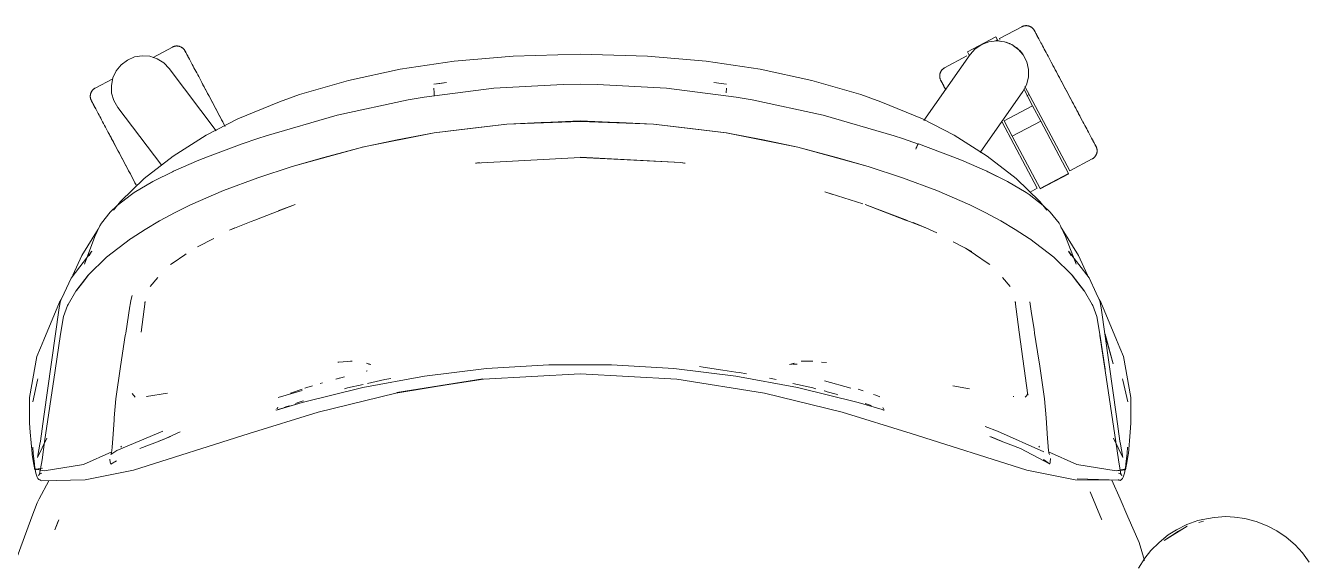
# Model space of a CAD drawing. Header units: millimetres. Extents: x 155927 to 326028, y -36033 to 97293.
# Drawn here: x 157695 to 158252, y 21642 to 21874 of the extents above; entities that cross this region are included whole.
import ezdxf

# ---------------------------------------------------------------- set-up
doc = ezdxf.new("R2010")
doc.units = ezdxf.units.MM
doc.header["$MEASUREMENT"] = 0
doc.layers.add('G-IMPT', color=8, linetype='CONTINUOUS', lineweight=9)
doc.layers.add('I-FURN', color=8, linetype='CONTINUOUS', lineweight=9)

msp = doc.modelspace()

# ---------------------------------------------------------------- linework, layer by layer
at = {"layer": 'G-IMPT'}
for p, q in [((157935.7, 21862.14), (157906.56, 21861.29)), ((157964.84, 21861.29), (157935.7, 21862.14)), ((157880.99, 21859.03), (157857.57, 21855.54)), ((157906.56, 21861.29), (157880.99, 21859.03)), ((157990.41, 21859.03), (157964.84, 21861.29)), ((158013.83, 21855.54), (157990.41, 21859.03)), ((157813.96, 21844.55), (157835.2, 21850.73)), ((157835.2, 21850.73), (157857.57, 21855.54)), ((158036.19, 21850.73), (158013.83, 21855.54)), ((158057.44, 21844.55), (158036.19, 21850.73)), ((157898.18, 21847.3), (157868.01, 21843.48)), ((157872.25, 21847.37), (157872.33, 21845.28)), ((157872.25, 21847.37), (157872.25, 21847.26)), ((157872.28, 21849.13), (157877.7, 21849.78)), ((157872.37, 21844.03), (157872.33, 21845.28)), ((157873.93, 21849.21), (157877.7, 21849.78)), ((157928.39, 21848.91), (157898.18, 21847.3)), ((157928.39, 21848.91), (157935.7, 21849.01)), ((157943.01, 21848.91), (157935.7, 21849.01)), ((157943.01, 21848.91), (157973.21, 21847.3)), ((157973.21, 21847.3), (158003.38, 21843.48)), ((157999.11, 21849.13), (157993.7, 21849.78)), ((157999.07, 21845.28), (157999.14, 21847.37)), ((157999.14, 21847.37), (157999.14, 21847.26)), ((157805.23, 21841.48), (157787.25, 21833.96)), ((157805.23, 21841.48), (157813.96, 21844.55)), ((157861.09, 21842.3), (157830.3, 21835.63)), ((157868.01, 21843.48), (157861.09, 21842.3)), ((158003.38, 21843.48), (158010.3, 21842.3)), ((158041.09, 21835.63), (158010.3, 21842.3)), ((158057.44, 21844.55), (158066.17, 21841.48)), ((158066.17, 21841.48), (158084.14, 21833.96)), ((157787.25, 21833.96), (157773.48, 21826.87)), ((157799.48, 21826.69), (157830.3, 21835.63)), ((158041.09, 21835.63), (158071.92, 21826.69)), ((158097.92, 21826.87), (158084.14, 21833.96)), ((157903.88, 21831.77), (157872.29, 21827.94)), ((157903.92, 21831.73), (157872.37, 21827.95)), ((157887.84, 21829.89), (157872.37, 21827.95)), ((157887.84, 21829.89), (157903.92, 21831.73)), ((157935.7, 21833.1), (157903.88, 21831.77)), ((157903.92, 21831.73), (157935.7, 21832.87)), ((157903.92, 21831.73), (157918.82, 21832.41)), ((157918.82, 21832.41), (157935.7, 21832.87)), ((157967.52, 21831.77), (157935.7, 21833.1)), ((157952.58, 21832.41), (157935.7, 21832.87)), ((157967.48, 21831.73), (157935.7, 21832.87)), ((157952.58, 21832.41), (157967.48, 21831.73)), ((157967.48, 21831.73), (157999.03, 21827.95)), ((157967.48, 21831.73), (157983.55, 21829.89)), ((157967.52, 21831.77), (157999.11, 21827.94)), ((157999.03, 21827.95), (157983.55, 21829.89)), ((157773.48, 21826.87), (157759.18, 21817.9)), ((157789.05, 21823.15), (157773.98, 21817.55)), ((157789.05, 21823.15), (157795.87, 21825.49)), ((157799.48, 21826.69), (157795.87, 21825.49)), ((157872.37, 21827.95), (157841.12, 21821.73)), ((157841.12, 21821.73), (157872.29, 21827.94)), ((157841.24, 21821.77), (157856.26, 21824.85)), ((157872.37, 21827.95), (157856.26, 21824.85)), ((158030.16, 21821.77), (157999.03, 21827.95)), ((157999.03, 21827.95), (158015.13, 21824.85)), ((158030.16, 21821.77), (157999.11, 21827.94)), ((158030.16, 21821.77), (158015.13, 21824.85)), ((158071.92, 21826.69), (158075.53, 21825.49)), ((158082.46, 21823.09), (158075.53, 21825.49)), ((158081.68, 21821.86), (158082.06, 21822.68)), ((158081.96, 21822.5), (158082.06, 21822.68)), ((158082.33, 21823.09), (158082.06, 21822.68)), ((158082.06, 21822.68), (158082.28, 21823.08)), ((158082.33, 21823.09), (158082.28, 21823.08)), ((158082.46, 21823.12), (158082.33, 21823.09)), ((158082.33, 21823.09), (158082.46, 21823.09)), ((158097.42, 21817.55), (158082.46, 21823.12)), ((158112.22, 21817.9), (158097.92, 21826.87)), ((157759.18, 21817.9), (157746.58, 21808.09)), ((157770.29, 21816.07), (157773.98, 21817.55)), ((157841.24, 21821.77), (157810.74, 21813.39)), ((157841.24, 21821.77), (157810.83, 21813.35)), ((157823.99, 21817.12), (157810.83, 21813.35)), ((157823.99, 21817.12), (157841.24, 21821.77)), ((157935.7, 21817.28), (157890.36, 21814.78)), ((157935.7, 21817.33), (157979.43, 21815.01)), ((157935.7, 21817.28), (157979.43, 21815.01)), ((158047.4, 21817.12), (158030.16, 21821.77)), ((158030.16, 21821.77), (158060.65, 21813.39)), ((158030.16, 21821.77), (158060.57, 21813.35)), ((158047.4, 21817.12), (158060.57, 21813.35)), ((158081.68, 21821.86), (158081.25, 21820.8)), ((158081.25, 21820.8), (158081.48, 21821.39)), ((158081.68, 21821.86), (158081.48, 21821.39)), ((158081.68, 21821.86), (158081.96, 21822.5)), ((158101.1, 21816.07), (158097.42, 21817.55)), ((158112.22, 21817.9), (158124.82, 21808.09)), ((157759.34, 21811.3), (157770.29, 21816.07)), ((157795.83, 21808.38), (157810.74, 21813.39)), ((157890.36, 21814.78), (157891.97, 21815.01)), ((157890.42, 21814.73), (157890.67, 21814.77)), ((157891.97, 21815.01), (157890.67, 21814.77)), ((157979.43, 21815.01), (157981.2, 21814.74)), ((157979.43, 21815.01), (157980.73, 21814.77)), ((157980.98, 21814.73), (157980.73, 21814.77)), ((158060.65, 21813.39), (158075.57, 21808.38)), ((158112.06, 21811.3), (158101.1, 21816.07)), ((157736.29, 21798.13), (157746.58, 21808.09)), ((157750.28, 21806.77), (157742.29, 21802.04)), ((157750.88, 21807.08), (157750.28, 21806.77)), ((157750.88, 21807.08), (157758.89, 21811.08)), ((157759.34, 21811.3), (157758.89, 21811.08)), ((157795.83, 21808.38), (157780.95, 21802.92)), ((158090.45, 21802.92), (158075.57, 21808.38)), ((158112.5, 21811.08), (158112.06, 21811.3)), ((158112.06, 21811.3), (158121.11, 21806.77)), ((158112.06, 21811.3), (158120.51, 21807.08)), ((158112.5, 21811.08), (158121.11, 21806.77)), ((158121.11, 21806.77), (158120.51, 21807.08)), ((158121.11, 21806.77), (158129.11, 21802.04)), ((158135.11, 21798.13), (158124.82, 21808.09)), ((157734.87, 21796.46), (157741, 21801.18)), ((157741, 21801.18), (157742.29, 21802.04)), ((157780.95, 21802.92), (157766.72, 21796.75)), ((158041.84, 21802.32), (158045.28, 21801.25)), ((158041.84, 21802.32), (158058.33, 21797.07)), ((158090.45, 21802.92), (158104.68, 21796.75)), ((158130.4, 21801.18), (158129.11, 21802.04)), ((158136.53, 21796.46), (158130.4, 21801.18)), ((157731.84, 21793.57), (157734.87, 21796.46)), ((157736.29, 21798.13), (157733.29, 21794.46)), ((157759.99, 21793.36), (157766.72, 21796.75)), ((157812.08, 21796.79), (157794.63, 21790.08)), ((157812.08, 21796.79), (157804.65, 21794.07)), ((158059.32, 21796.79), (158077.72, 21789.97)), ((158059.32, 21796.79), (158076.76, 21790.08)), ((158111.4, 21793.36), (158104.68, 21796.75)), ((158138.11, 21794.46), (158135.11, 21798.13)), ((158136.53, 21796.46), (158139.56, 21793.57)), ((157727.98, 21788.7), (157731.84, 21793.57)), ((157746.97, 21786.02), (157753.2, 21789.79)), ((157759.99, 21793.36), (157753.2, 21789.79)), ((157792.91, 21789.42), (157783.58, 21785.69)), ((157794.63, 21790.08), (157792.91, 21789.42)), ((158076.76, 21790.08), (158078.49, 21789.42)), ((158085.57, 21786.69), (158078.49, 21789.42)), ((158111.4, 21793.36), (158118.19, 21789.79)), ((158124.42, 21786.02), (158118.19, 21789.79)), ((158143.42, 21788.7), (158139.56, 21793.57)), ((157719.55, 21774.76), (157726.67, 21786.21)), ((157726.19, 21785.13), (157725.12, 21782.9)), ((157727.37, 21787.57), (157726.19, 21785.13)), ((157727.98, 21788.7), (157727.37, 21787.57)), ((157746.97, 21786.02), (157740.88, 21782.14)), ((157783.58, 21785.69), (157785.83, 21786.69)), ((158085.57, 21786.69), (158080.13, 21789)), ((158090.42, 21784.5), (158085.57, 21786.69)), ((158124.42, 21786.02), (158130.52, 21782.14)), ((158144.03, 21787.57), (158143.42, 21788.7)), ((158144.03, 21787.57), (158145.21, 21785.13)), ((158144.72, 21786.21), (158144.22, 21786.98)), ((158144.72, 21786.21), (158151.85, 21774.76)), ((158145.21, 21785.13), (158146.28, 21782.9)), ((157720.61, 21771), (157725.12, 21782.9)), ((157730.18, 21773.95), (157740.62, 21781.97)), ((157740.88, 21782.14), (157740.62, 21781.97)), ((157769.75, 21778.52), (157776.72, 21782.06)), ((158097.48, 21780.61), (158105.57, 21776.44)), ((158130.78, 21781.97), (158130.52, 21782.14)), ((158141.21, 21773.95), (158130.78, 21781.97)), ((158150.79, 21771), (158146.28, 21782.9)), ((157723.84, 21776.65), (157714.9, 21764.95)), ((157715.57, 21766.13), (157719.55, 21774.76)), ((157730.18, 21773.95), (157722.28, 21766.21)), ((157723.84, 21776.65), (157722.68, 21774.62)), ((157759.14, 21771.49), (157764.27, 21774.99)), ((157764.27, 21774.99), (157764.85, 21775.38)), ((158102.79, 21777.94), (158106.55, 21775.38)), ((158102.79, 21777.94), (158105.57, 21776.44)), ((158106.55, 21775.38), (158107.13, 21774.99)), ((158107.13, 21774.99), (158112.26, 21771.49)), ((158149.11, 21766.21), (158141.21, 21773.95)), ((158147.56, 21776.65), (158156.47, 21765)), ((158147.56, 21776.65), (158148.67, 21774.7)), ((158151.85, 21774.76), (158155.83, 21766.13)), ((157759.14, 21771.49), (157758.04, 21770.74)), ((158112.26, 21771.49), (158113.36, 21770.74)), ((157711.86, 21758.43), (157714.9, 21764.95)), ((157716.87, 21759.25), (157722.28, 21766.21)), ((157722.59, 21766.42), (157717.19, 21759.47)), ((157717.19, 21759.47), (157719.78, 21762.85)), ((157722.59, 21766.42), (157719.78, 21762.85)), ((157752.5, 21765.22), (157749.17, 21761.31)), ((158118.89, 21765.22), (158122.23, 21761.31)), ((158154.21, 21759.47), (158148.81, 21766.42)), ((158148.81, 21766.42), (158151.62, 21762.85)), ((158149.11, 21766.21), (158154.53, 21759.25)), ((158154.21, 21759.47), (158151.62, 21762.85)), ((158156.47, 21765), (158159.54, 21758.43)), ((157711.86, 21758.43), (157710.29, 21755.06)), ((157716.87, 21759.25), (157713.58, 21753.41)), ((157741.3, 21757.41), (157740.84, 21755.24)), ((158154.53, 21759.25), (158157.82, 21753.41)), ((158159.54, 21758.43), (158161.1, 21755.06)), ((157702.97, 21704.85), (157709.65, 21752.07)), ((157709.81, 21754.5), (157703.01, 21738.05)), ((157709.65, 21752.07), (157710.29, 21755.06)), ((157710.58, 21755.67), (157709.81, 21754.5)), ((157711.61, 21748.2), (157713.36, 21752.99)), ((157713.58, 21753.41), (157713.36, 21752.99)), ((157738.54, 21741.07), (157740.35, 21752.79)), ((157740.35, 21752.79), (157740.42, 21753.26)), ((157740.84, 21755.24), (157740.42, 21753.26)), ((157745.23, 21741.37), (157747, 21754.72)), ((157747, 21754.72), (157746.86, 21754.25)), ((158126.17, 21741.37), (158124.39, 21754.72)), ((158124.39, 21754.72), (158124.54, 21754.25)), ((158131.53, 21749.56), (158130.78, 21754.63)), ((158158.03, 21752.99), (158157.82, 21753.41)), ((158158.03, 21752.99), (158159.79, 21748.2)), ((158160.82, 21755.67), (158161.59, 21754.5)), ((158161.75, 21752.07), (158161.1, 21755.06)), ((158161.59, 21754.5), (158168.39, 21738.05)), ((158168.42, 21704.85), (158161.75, 21752.07)), ((157711.61, 21748.2), (157710.31, 21740.53)), ((158131.53, 21749.56), (158132.59, 21742.72)), ((158159.79, 21748.2), (158161.09, 21740.53)), ((157707.92, 21724.76), (157710.31, 21740.53)), ((157736.26, 21726.59), (157738.37, 21739.95)), ((157738.37, 21739.95), (157738.45, 21740.46)), ((157738.54, 21741.07), (157738.45, 21740.46)), ((158126.17, 21741.37), (158129.91, 21714.03)), ((158132.59, 21742.72), (158132.85, 21741.06)), ((158134.72, 21729.29), (158132.85, 21741.06)), ((158163.39, 21725.37), (158161.09, 21740.53)), ((158163.39, 21725.37), (158161.15, 21739.95)), ((158163.48, 21724.76), (158161.15, 21739.95)), ((158166.88, 21727.65), (158163.37, 21740.6)), ((158166.88, 21727.65), (158163.52, 21739.54)), ((157700.03, 21730.83), (157701.62, 21734.69)), ((157703.01, 21738.05), (157701.62, 21734.69)), ((158168.39, 21738.05), (158169.78, 21734.69)), ((158171.37, 21730.83), (158169.78, 21734.69)), ((157696.79, 21713.13), (157700.03, 21730.83)), ((157831.02, 21728.49), (157830.53, 21728.46)), ((157834.72, 21728.77), (157831.02, 21728.49)), ((157834.72, 21728.77), (157836.1, 21728.87)), ((157836.79, 21728.87), (157836.1, 21728.87)), ((157844.89, 21727.34), (157842.94, 21728.02)), ((158026.51, 21727.34), (158028.46, 21728.02)), ((158031.57, 21728.88), (158036.62, 21728.79)), ((158031.57, 21728.88), (158034.35, 21728.87)), ((158036.62, 21728.79), (158034.35, 21728.87)), ((158040.42, 21728.48), (158042.51, 21728.26)), ((158134.96, 21727.74), (158134.72, 21729.29)), ((158174.61, 21713.13), (158171.37, 21730.83)), ((157703.36, 21693.89), (157707.92, 21724.76)), ((157736.26, 21726.59), (157734.22, 21712.52)), ((157843.29, 21724.67), (157842.88, 21724.53)), ((157844.89, 21727.34), (157843.84, 21727.55)), ((157868.15, 21722.38), (157895.07, 21725.68)), ((157893.71, 21720.98), (157935.7, 21723.34)), ((157922.14, 21727.33), (157895.07, 21725.68)), ((157949.26, 21727.33), (157922.14, 21727.33)), ((157977.69, 21720.98), (157935.7, 21723.34)), ((157949.26, 21727.33), (157976.33, 21725.68)), ((158003.25, 21722.38), (157976.33, 21725.68)), ((157989.1, 21726.3), (157987.44, 21726.48)), ((157997.62, 21725), (157989.1, 21726.3)), ((157997.62, 21725), (158003.25, 21724.15)), ((158003.25, 21724.15), (158004.87, 21723.91)), ((158007.78, 21723.35), (158004.87, 21723.91)), ((158027.56, 21727.55), (158026.51, 21727.34)), ((158027.75, 21727.56), (158029.86, 21727.59)), ((158029.72, 21727.6), (158029.86, 21727.59)), ((158137.17, 21712.52), (158134.96, 21727.74)), ((158163.48, 21724.76), (158168.04, 21693.89)), ((157698.2, 21711.27), (157700.24, 21720.57)), ((157700.24, 21720.57), (157700.4, 21721.15)), ((157841.48, 21717.45), (157815.16, 21710.9)), ((157816.3, 21717.14), (157817.09, 21717.38)), ((157817.09, 21717.38), (157819.58, 21718.17)), ((157822.87, 21719.16), (157823.99, 21719.49)), ((157829.66, 21721.07), (157833.52, 21722.07)), ((157829.66, 21721.07), (157831.19, 21721.46)), ((157834.74, 21717.22), (157833.46, 21716.88)), ((157841.5, 21718.77), (157834.74, 21717.22)), ((157841.48, 21717.45), (157868.15, 21722.38)), ((157850.89, 21720.93), (157843.47, 21719.22)), ((157853.52, 21721.4), (157850.89, 21720.93)), ((157855.8, 21714.99), (157893.54, 21721.24)), ((157893.54, 21721.24), (157856.18, 21715.25)), ((157893.71, 21720.98), (157856.18, 21715.25)), ((158015.6, 21714.99), (157977.69, 21720.98)), ((158029.92, 21717.45), (158003.25, 21722.38)), ((158017.88, 21721.43), (158020.69, 21720.89)), ((158027.93, 21719.22), (158029.9, 21718.77)), ((158036.65, 21717.22), (158029.9, 21718.77)), ((158029.92, 21717.45), (158056.24, 21710.9)), ((158036.65, 21717.22), (158037.95, 21716.88)), ((158053.14, 21717.19), (158041.69, 21720.39)), ((158097.37, 21718.21), (158104.63, 21716.8)), ((158171.16, 21720.57), (158171, 21721.15)), ((158173.2, 21711.27), (158171.16, 21720.57)), ((157696.79, 21713.13), (157696.76, 21706.16)), ((157734.21, 21712.44), (157733.6, 21704.2)), ((157734.21, 21712.44), (157734.22, 21712.52)), ((157742.6, 21713.18), (157741.33, 21714.82)), ((157747.55, 21713.53), (157756.72, 21714.93)), ((157747.55, 21713.53), (157747.9, 21713.58)), ((157815.17, 21716.1), (157804.74, 21713.06)), ((157809.99, 21714.97), (157812.15, 21715.73)), ((157812.87, 21715.99), (157812.15, 21715.73)), ((157812.87, 21715.99), (157815.17, 21716.76)), ((157815.17, 21711.53), (157812.94, 21710.8)), ((157815.17, 21711.53), (157815.62, 21711.68)), ((157822.11, 21706.67), (157855.8, 21714.99)), ((158015.6, 21714.99), (158049.28, 21706.67)), ((158041.67, 21715.92), (158041.49, 21715.96)), ((158042.81, 21715.6), (158041.67, 21715.92)), ((158042.81, 21715.6), (158046.81, 21714.48)), ((158046.81, 21714.48), (158047.5, 21714.28)), ((158056.23, 21716.74), (158058.44, 21716.02)), ((158063.99, 21714.03), (158062.98, 21714.4)), ((158063.99, 21714.03), (158065.65, 21713.42)), ((158123.85, 21713.53), (158123.5, 21713.58)), ((158128.79, 21713.18), (158130.04, 21714.74)), ((158129.91, 21714.03), (158129.96, 21714.3)), ((158130, 21714.53), (158129.96, 21714.3)), ((158137.17, 21712.52), (158137.18, 21712.44)), ((158137.18, 21712.44), (158137.8, 21704.2)), ((158174.61, 21713.13), (158174.64, 21706.16)), ((157696.76, 21706.16), (157696.76, 21701.99)), ((157822.11, 21706.67), (157792.14, 21697.49)), ((157803.94, 21707.63), (157803.7, 21707.77)), ((157815.16, 21710.9), (157803.94, 21707.63)), ((157804.48, 21708.72), (157804.09, 21708.11)), ((157804.48, 21708.72), (157804.33, 21708.51)), ((157815.16, 21710.9), (157804.34, 21707.79)), ((157804.63, 21707.84), (157804.34, 21707.79)), ((157815.16, 21710.9), (157804.63, 21707.84)), ((157808.41, 21709.18), (157807.34, 21708.78)), ((157809.39, 21709.52), (157808.41, 21709.18)), ((157812.14, 21710.51), (157812.94, 21710.8)), ((158079.26, 21697.49), (158049.28, 21706.67)), ((158056.24, 21710.9), (158066.66, 21707.83)), ((158061.43, 21709.74), (158059.34, 21710.49)), ((158061.43, 21709.74), (158062.09, 21709.5)), ((158066.93, 21707.76), (158066.66, 21707.83)), ((158066.92, 21708.72), (158067.07, 21708.51)), ((158066.92, 21708.72), (158067.3, 21708.11)), ((158067.23, 21707.69), (158066.93, 21707.76)), ((158067.46, 21707.63), (158067.23, 21707.69)), ((158067.69, 21707.72), (158067.46, 21707.63)), ((158174.64, 21701.99), (158174.64, 21706.16)), ((157697.1, 21698.04), (157696.76, 21701.99)), ((157702.97, 21704.85), (157701.53, 21694.19)), ((157733.52, 21703.21), (157732.96, 21695.35)), ((157733.6, 21704.2), (157733.52, 21703.21)), ((158111.43, 21700.47), (158116.68, 21698.48)), ((158138.44, 21695.35), (158137.8, 21704.2)), ((158168.42, 21704.85), (158169.86, 21694.19)), ((158174.3, 21698.04), (158174.64, 21701.99)), ((157697.91, 21688.71), (157697.1, 21698.04)), ((157700.34, 21687.01), (157704.33, 21695.41)), ((157732.96, 21695.35), (157732.67, 21691.48)), ((157734.74, 21690.04), (157754.72, 21698.48)), ((157792.14, 21697.49), (157741.9, 21681.5)), ((157757.98, 21696.2), (157752.88, 21694.17)), ((157752.88, 21694.17), (157758, 21696.2)), ((157753.08, 21694.18), (157757.98, 21696.2)), ((157755.46, 21695.2), (157762.17, 21698.25)), ((158079.26, 21697.49), (158129.5, 21681.5)), ((158118.31, 21694.18), (158113.41, 21696.2)), ((158113.41, 21696.2), (158118.52, 21694.17)), ((158118.52, 21694.17), (158113.99, 21695.97)), ((158116.68, 21698.48), (158136.84, 21689.55)), ((158138.44, 21695.35), (158138.69, 21691.94)), ((158167.05, 21695.44), (158171.06, 21687.01)), ((158174.3, 21698.04), (158173.49, 21688.71)), ((157698.43, 21688.88), (157698.21, 21691.47)), ((157701.32, 21692.89), (157700.49, 21687.87)), ((157701.32, 21692.89), (157701.53, 21694.19)), ((157702.25, 21686.04), (157703.36, 21693.89)), ((157720.24, 21683.94), (157732.59, 21689.55)), ((157732.07, 21688.28), (157734.74, 21690.04)), ((157732.36, 21689), (157732.07, 21688.28)), ((157732.66, 21691.4), (157732.36, 21689.02)), ((157732.36, 21689), (157732.36, 21689.02)), ((157732.66, 21691.4), (157732.67, 21691.48)), ((157736.46, 21691.49), (157736.73, 21691.93)), ((157753.08, 21694.18), (157744.61, 21690.93)), ((158126.78, 21690.93), (158118.31, 21694.18)), ((158126.78, 21690.93), (158136.89, 21685.65)), ((158134.67, 21691.93), (158134.94, 21691.49)), ((158138.73, 21691.57), (158138.69, 21691.94)), ((158138.73, 21691.57), (158139.02, 21689.11)), ((158151.16, 21683.94), (158138.86, 21689.52)), ((158139.02, 21689.11), (158139.04, 21689.05)), ((158139.31, 21688.28), (158139.04, 21689.05)), ((158168.04, 21693.89), (158169.15, 21686.04)), ((158170.08, 21692.89), (158169.86, 21694.19)), ((158170.91, 21687.87), (158170.08, 21692.89)), ((158172.97, 21688.88), (158173.19, 21691.47)), ((157697.91, 21688.71), (157697.95, 21688.24)), ((157697.95, 21688.24), (157698.76, 21683.99)), ((157698.94, 21684.2), (157698.43, 21688.88)), ((157698.76, 21683.99), (157699.2, 21681.67)), ((157699.02, 21683.58), (157698.94, 21684.2)), ((157699.02, 21683.58), (157699.55, 21680.3)), ((157700.34, 21687.01), (157700.49, 21687.87)), ((157701.14, 21679.77), (157702.25, 21686.04)), ((157720.24, 21683.94), (157703.2, 21681.22)), ((157731.6, 21686.37), (157731.77, 21685.01)), ((157731.77, 21685.01), (157732.05, 21684.14)), ((157734.53, 21685.67), (157732.05, 21684.14)), ((157732.05, 21684.14), (157734.52, 21685.63)), ((157732.07, 21684.08), (157732.05, 21684.14)), ((157732.07, 21684.08), (157734.53, 21685.67)), ((158139.35, 21684.3), (158136.64, 21686.14)), ((158139.35, 21684.3), (158136.89, 21685.65)), ((158139.35, 21684.3), (158139.18, 21684.26)), ((158139.48, 21684.32), (158139.35, 21684.3)), ((158139.63, 21685.01), (158139.48, 21684.32)), ((158139.79, 21686.54), (158139.63, 21685.01)), ((158151.16, 21683.94), (158168.2, 21681.22)), ((158170.26, 21679.77), (158169.15, 21686.04)), ((158171.06, 21687.01), (158170.91, 21687.87)), ((158172.38, 21683.58), (158171.84, 21680.3)), ((158172.64, 21683.99), (158172.19, 21681.67)), ((158172.38, 21683.58), (158172.46, 21684.2)), ((158172.97, 21688.88), (158172.46, 21684.2)), ((158172.64, 21683.99), (158173.45, 21688.24)), ((158173.49, 21688.71), (158173.45, 21688.24)), ((157702.48, 21682.4), (157699.2, 21681.67)), ((157700.1, 21678.44), (157699.55, 21680.3)), ((157702.48, 21682.4), (157699.61, 21681.91)), ((157699.61, 21681.91), (157703.2, 21681.22)), ((157700.1, 21678.44), (157700.43, 21677.9)), ((157700.43, 21677.9), (157700.92, 21677.53)), ((157701.31, 21680.39), (157700.75, 21679.29)), ((157701.15, 21679.79), (157700.75, 21679.29)), ((157701.31, 21680.39), (157701.14, 21679.77)), ((157701.15, 21679.79), (157701.69, 21680.11)), ((157702.19, 21680.19), (157701.69, 21680.11)), ((157720.94, 21677.31), (157741.9, 21681.5)), ((158129.5, 21681.5), (158150.46, 21677.31)), ((158171.78, 21681.91), (158168.2, 21681.22)), ((158171.78, 21681.91), (158168.24, 21681.28)), ((158168.24, 21681.28), (158172.19, 21681.67)), ((158169.71, 21680.11), (158169.21, 21680.19)), ((158169.71, 21680.11), (158170.25, 21679.79)), ((158170.09, 21680.39), (158170.65, 21679.29)), ((158170.09, 21680.39), (158170.26, 21679.77)), ((158170.25, 21679.79), (158170.65, 21679.29)), ((158170.97, 21677.9), (158170.48, 21677.53)), ((158170.97, 21677.9), (158171.29, 21678.44)), ((158171.84, 21680.3), (158171.29, 21678.44)), ((157701.96, 21676.92), (157700.92, 21677.53)), ((157701.54, 21677.4), (157700.92, 21677.53)), ((157700.92, 21677.53), (157701, 21677.51)), ((157701.54, 21677.4), (157701, 21677.51)), ((157705.15, 21676.99), (157701, 21669.08)), ((157720.94, 21677.31), (157701.96, 21676.92)), ((158150.46, 21677.31), (158169.32, 21677.26)), ((158151.34, 21677.75), (158169.79, 21677.16)), ((158151.34, 21677.75), (158169.32, 21677.26)), ((158169.92, 21669.1), (158166.35, 21677.27)), ((158169.9, 21677.13), (158169.04, 21677.32)), ((158169.04, 21677.32), (158169.15, 21677.3)), ((158169.32, 21677.26), (158169.15, 21677.3)), ((158169.79, 21677.16), (158169.32, 21677.26)), ((158169.9, 21677.13), (158170.48, 21677.53)), ((157697.89, 21661.35), (157700.08, 21667.32)), ((157701, 21669.08), (157700.08, 21667.32)), ((158156.89, 21672.16), (158161.81, 21660.31)), ((158173.34, 21661.27), (158169.92, 21669.1)), ((157690.94, 21642.41), (157697.89, 21661.35)), ((158178.2, 21650.14), (158173.34, 21661.27)), ((158215.73, 21661.37), (158210.69, 21661.07)), ((158215.73, 21661.37), (158219.58, 21661.2)), ((158224.09, 21660.55), (158219.58, 21661.2)), ((157709.48, 21660.05), (157707.85, 21655.58)), ((157707.85, 21655.58), (157709.23, 21659.46)), ((157709.48, 21660.05), (157709.23, 21659.46)), ((158161.92, 21660.04), (158161.81, 21660.31)), ((158198.94, 21657.27), (158188.99, 21650.95)), ((158194.33, 21655.68), (158190.79, 21653.41)), ((158198.84, 21657.92), (158194.33, 21655.68)), ((158198.94, 21657.27), (158195.26, 21655.11)), ((158198.84, 21657.92), (158203.62, 21659.63)), ((158205.74, 21660.19), (158203.62, 21659.63)), ((158204.05, 21658.83), (158206.08, 21659.45)), ((158210.69, 21661.07), (158205.74, 21660.19)), ((158224.09, 21660.55), (158228.96, 21659.29)), ((158233.67, 21657.45), (158228.96, 21659.29)), ((158237.84, 21655.26), (158233.67, 21657.45)), ((158178.2, 21650.14), (158180.45, 21642.32)), ((158186.81, 21650.22), (158183.26, 21646.62)), ((158186.81, 21650.22), (158190.79, 21653.41)), ((158195.26, 21655.11), (158188.99, 21650.95)), ((158237.84, 21655.26), (158242, 21652.43)), ((158242, 21652.43), (158245.84, 21649.11)), ((158183.26, 21646.62), (158180.64, 21643.31)), ((158249.01, 21645.67), (158245.84, 21649.11)), ((158249.01, 21645.67), (158252, 21641.59)), ((158177.91, 21638.98), (158180.64, 21643.31))]:
    msp.add_line(p, q, dxfattribs=at)
at = {"layer": 'I-FURN'}
for p, q in [((158127.29, 21874), (158117.6, 21868.85)), ((158127.29, 21874), (158127.43, 21874.07)), ((158127.43, 21874.07), (158127.58, 21874.14)), ((158127.58, 21874.14), (158127.73, 21874.2)), ((158127.73, 21874.2), (158127.88, 21874.25)), ((158127.88, 21874.25), (158128.03, 21874.3)), ((158128.03, 21874.3), (158128.19, 21874.35)), ((158128.19, 21874.35), (158128.35, 21874.38)), ((158128.35, 21874.38), (158128.51, 21874.41)), ((158128.51, 21874.41), (158128.67, 21874.44)), ((158128.67, 21874.44), (158128.83, 21874.45)), ((158128.83, 21874.45), (158128.99, 21874.47)), ((158128.99, 21874.47), (158129.15, 21874.47)), ((158129.15, 21874.47), (158129.31, 21874.47)), ((158129.31, 21874.47), (158129.47, 21874.46)), ((158129.47, 21874.46), (158129.63, 21874.44)), ((158129.63, 21874.44), (158129.79, 21874.42)), ((158129.79, 21874.42), (158129.95, 21874.4)), ((158129.95, 21874.4), (158130.11, 21874.36)), ((158130.11, 21874.36), (158130.26, 21874.32)), ((158130.26, 21874.32), (158130.42, 21874.28)), ((158130.42, 21874.28), (158130.57, 21874.22)), ((158130.57, 21874.22), (158130.72, 21874.17)), ((158130.72, 21874.17), (158130.87, 21874.1)), ((158130.87, 21874.1), (158131.01, 21874.03)), ((158131.01, 21874.03), (158131.15, 21873.95)), ((158131.15, 21873.95), (158131.29, 21873.87)), ((158131.29, 21873.87), (158131.43, 21873.79)), ((158131.43, 21873.79), (158131.56, 21873.69)), ((158131.56, 21873.69), (158131.69, 21873.6)), ((158131.69, 21873.6), (158131.81, 21873.49)), ((158131.81, 21873.49), (158131.93, 21873.38)), ((158131.93, 21873.38), (158132.05, 21873.27)), ((158132.05, 21873.27), (158132.16, 21873.16)), ((158132.16, 21873.16), (158132.27, 21873.03)), ((158132.27, 21873.03), (158132.37, 21872.91)), ((158132.37, 21872.91), (158132.46, 21872.78)), ((158132.46, 21872.78), (158132.55, 21872.65)), ((158116.04, 21869.66), (158103.68, 21863.09)), ((158109.88, 21866.34), (158113.04, 21867.51)), ((158113.04, 21867.51), (158116.4, 21867.89)), ((158116.03, 21867.86), (158116.78, 21868.26)), ((158116.04, 21869.66), (158116.78, 21868.26)), ((158116.4, 21867.89), (158119.74, 21867.47)), ((158116.78, 21868.26), (158116.74, 21868.35)), ((158117.8, 21868.47), (158117.6, 21868.85)), ((158119.74, 21867.47), (158122.89, 21866.25)), ((158132.55, 21872.65), (158132.64, 21872.51)), ((158132.64, 21872.51), (158132.72, 21872.37)), ((158132.72, 21872.37), (158132.74, 21872.33)), ((158132.74, 21872.33), (158132.75, 21872.31)), ((158132.77, 21872.28), (158132.74, 21872.33)), ((158132.74, 21872.33), (158132.74, 21872.33)), ((158132.75, 21872.31), (158132.78, 21872.25)), ((158132.81, 21872.2), (158132.77, 21872.28)), ((158132.78, 21872.25), (158132.84, 21872.15)), ((158132.87, 21872.08), (158132.81, 21872.2)), ((158132.84, 21872.15), (158132.91, 21872.01)), ((158132.96, 21871.92), (158132.87, 21872.08)), ((158132.91, 21872.01), (158133.01, 21871.83)), ((158133.07, 21871.72), (158132.96, 21871.92)), ((158133.01, 21871.83), (158133.12, 21871.61)), ((158133.2, 21871.48), (158133.07, 21871.72)), ((158133.12, 21871.61), (158133.26, 21871.35)), ((158133.34, 21871.2), (158133.2, 21871.48)), ((158133.26, 21871.35), (158133.42, 21871.06)), ((158133.51, 21870.88), (158133.34, 21871.2)), ((158133.42, 21871.06), (158133.6, 21870.72)), ((158133.7, 21870.52), (158133.51, 21870.88)), ((158133.6, 21870.72), (158133.8, 21870.35)), ((158133.91, 21870.13), (158133.7, 21870.52)), ((158133.8, 21870.35), (158134.01, 21869.94)), ((158134.14, 21869.7), (158133.91, 21870.13)), ((158134.01, 21869.94), (158134.25, 21869.49)), ((158134.39, 21869.24), (158134.14, 21869.7)), ((158134.25, 21869.49), (158134.51, 21869.01)), ((158134.65, 21868.73), (158134.39, 21869.24)), ((158134.51, 21869.01), (158134.78, 21868.49)), ((158134.94, 21868.2), (158134.65, 21868.73)), ((158134.78, 21868.49), (158135.08, 21867.94)), ((158135.24, 21867.63), (158134.94, 21868.2)), ((158135.08, 21867.94), (158135.39, 21867.36)), ((158135.56, 21867.03), (158135.24, 21867.63)), ((157758.82, 21865.18), (157750.41, 21860.71)), ((157758.82, 21865.18), (157758.96, 21865.25)), ((157758.96, 21865.25), (157759.11, 21865.32)), ((157759.11, 21865.32), (157759.26, 21865.38)), ((157759.26, 21865.38), (157759.41, 21865.43)), ((157759.41, 21865.43), (157759.56, 21865.48)), ((157759.56, 21865.48), (157759.72, 21865.53)), ((157759.72, 21865.53), (157759.88, 21865.56)), ((157759.88, 21865.56), (157760.03, 21865.59)), ((157760.03, 21865.59), (157760.19, 21865.62)), ((157760.19, 21865.62), (157760.35, 21865.63)), ((157760.35, 21865.63), (157760.51, 21865.65)), ((157760.51, 21865.65), (157760.68, 21865.65)), ((157760.68, 21865.65), (157760.84, 21865.65)), ((157760.84, 21865.65), (157761, 21865.64)), ((157761, 21865.64), (157761.16, 21865.63)), ((157761.16, 21865.63), (157761.32, 21865.6)), ((157761.32, 21865.6), (157761.48, 21865.58)), ((157761.48, 21865.58), (157761.63, 21865.54)), ((157761.63, 21865.54), (157761.79, 21865.5)), ((157761.79, 21865.5), (157761.94, 21865.46)), ((157761.94, 21865.46), (157762.1, 21865.4)), ((157762.1, 21865.4), (157762.25, 21865.35)), ((157762.25, 21865.35), (157762.39, 21865.28)), ((157762.39, 21865.28), (157762.54, 21865.21)), ((157762.54, 21865.21), (157762.68, 21865.13)), ((157762.68, 21865.13), (157762.82, 21865.05)), ((157762.82, 21865.05), (157762.96, 21864.97)), ((157762.96, 21864.97), (157763.09, 21864.87)), ((157763.09, 21864.87), (157763.22, 21864.78)), ((157763.22, 21864.78), (157763.34, 21864.67)), ((157763.34, 21864.67), (157763.46, 21864.57)), ((157763.46, 21864.57), (157763.58, 21864.45)), ((157763.58, 21864.45), (157763.69, 21864.34)), ((157763.69, 21864.34), (157763.79, 21864.21)), ((157763.79, 21864.21), (157763.9, 21864.09)), ((157763.9, 21864.09), (157763.99, 21863.96)), ((157763.99, 21863.96), (157764.08, 21863.83)), ((157764.08, 21863.83), (157764.17, 21863.69)), ((157764.17, 21863.69), (157764.25, 21863.55)), ((157764.25, 21863.55), (157764.27, 21863.51)), ((157764.27, 21863.51), (157764.28, 21863.49)), ((157764.29, 21863.46), (157764.27, 21863.51)), ((157764.27, 21863.51), (157764.27, 21863.51)), ((157764.28, 21863.49), (157764.31, 21863.43)), ((157764.34, 21863.38), (157764.29, 21863.46)), ((157764.31, 21863.43), (157764.36, 21863.33)), ((157764.4, 21863.26), (157764.34, 21863.38)), ((157764.36, 21863.33), (157764.44, 21863.19)), ((157764.49, 21863.1), (157764.4, 21863.26)), ((157764.44, 21863.19), (157764.53, 21863.01)), ((157764.6, 21862.9), (157764.49, 21863.1)), ((157764.53, 21863.01), (157764.65, 21862.79)), ((157764.72, 21862.66), (157764.6, 21862.9)), ((157764.65, 21862.79), (157764.79, 21862.53)), ((157764.87, 21862.38), (157764.72, 21862.66)), ((157764.79, 21862.53), (157764.95, 21862.24)), ((157765.04, 21862.06), (157764.87, 21862.38)), ((157764.95, 21862.24), (157765.13, 21861.9)), ((157765.23, 21861.7), (157765.04, 21862.06)), ((157765.13, 21861.9), (157765.32, 21861.53)), ((157765.44, 21861.31), (157765.23, 21861.7)), ((158084.82, 21833.34), (158104.84, 21861.93)), ((158104.42, 21861.69), (158103.68, 21863.09)), ((158104.38, 21861.78), (158104.42, 21861.69)), ((158104.84, 21861.93), (158107.09, 21864.44)), ((158107.09, 21864.44), (158109.88, 21866.34)), ((158122.89, 21866.25), (158125.65, 21864.31)), ((158126.51, 21863.48), (158123.73, 21865.77)), ((158125.65, 21864.31), (158127.87, 21861.77)), ((158127.67, 21862.06), (158126.51, 21863.48)), ((158127.87, 21861.77), (158129.42, 21858.78)), ((158135.9, 21866.39), (158135.56, 21867.03)), ((158136.25, 21865.73), (158135.9, 21866.39)), ((158136.62, 21865.04), (158136.25, 21865.73)), ((158137, 21864.31), (158136.62, 21865.04)), ((158137.4, 21863.56), (158137, 21864.31)), ((158137.81, 21862.79), (158137.4, 21863.56)), ((158138.24, 21861.99), (158137.81, 21862.79)), ((158138.68, 21861.16), (158138.24, 21861.99)), ((157734.44, 21854.91), (157736.57, 21857.52)), ((157736.57, 21857.52), (157739.26, 21859.55)), ((157739.26, 21859.55), (157742.36, 21860.88)), ((157742.36, 21860.88), (157745.69, 21861.42)), ((157745.69, 21861.42), (157749.05, 21861.16)), ((157749.05, 21861.16), (157752.26, 21860.09)), ((157752.26, 21860.09), (157755.11, 21858.29)), ((157755.11, 21858.29), (157757.45, 21855.86)), ((157765.32, 21861.53), (157765.54, 21861.12)), ((157765.67, 21860.88), (157765.44, 21861.31)), ((157765.54, 21861.12), (157765.78, 21860.67)), ((157765.91, 21860.42), (157765.67, 21860.88)), ((157765.78, 21860.67), (157766.04, 21860.19)), ((157766.18, 21859.91), (157765.91, 21860.42)), ((157766.04, 21860.19), (157766.31, 21859.67)), ((157766.47, 21859.38), (157766.18, 21859.91)), ((157766.31, 21859.67), (157766.6, 21859.12)), ((157766.77, 21858.81), (157766.47, 21859.38)), ((157766.6, 21859.12), (157766.91, 21858.54)), ((157767.09, 21858.21), (157766.77, 21858.81)), ((157767.43, 21857.57), (157767.09, 21858.21)), ((157767.78, 21856.91), (157767.43, 21857.57)), ((157768.15, 21856.22), (157767.78, 21856.91)), ((157768.53, 21855.49), (157768.15, 21856.22)), ((158093.48, 21856), (158093.61, 21856.09)), ((158093.61, 21856.09), (158093.75, 21856.17)), ((158093.75, 21856.17), (158093.79, 21856.19)), ((158103.48, 21861.34), (158093.79, 21856.19)), ((158129.42, 21858.78), (158130.2, 21855.5)), ((158139.13, 21860.32), (158138.68, 21861.16)), ((158139.59, 21859.45), (158139.13, 21860.32)), ((158140.06, 21858.56), (158139.59, 21859.45)), ((158140.54, 21857.66), (158140.06, 21858.56)), ((158140.28, 21858.15), (158140.77, 21857.23)), ((158141.03, 21856.73), (158140.54, 21857.66)), ((158140.77, 21857.23), (158141.26, 21856.3)), ((158141.53, 21855.8), (158141.03, 21856.73)), ((158141.26, 21856.3), (158141.77, 21855.36)), ((157732.9, 21851.4), (157725.32, 21847.37)), ((157732.32, 21848.55), (157732.99, 21851.86)), ((157732.99, 21851.86), (157734.44, 21854.91)), ((157757.45, 21855.86), (157777.84, 21828.8)), ((157768.93, 21854.74), (157768.53, 21855.49)), ((157769.34, 21853.97), (157768.93, 21854.74)), ((157769.77, 21853.17), (157769.34, 21853.97)), ((157770.21, 21852.34), (157769.77, 21853.17)), ((157770.66, 21851.5), (157770.21, 21852.34)), ((157771.12, 21850.63), (157770.66, 21851.5)), ((157771.59, 21849.74), (157771.12, 21850.63)), ((158091.65, 21852.59), (158091.66, 21852.75)), ((158091.66, 21852.43), (158091.65, 21852.59)), ((158091.66, 21852.92), (158091.68, 21853.08)), ((158091.66, 21852.75), (158091.66, 21852.92)), ((158091.67, 21852.27), (158091.66, 21852.43)), ((158091.69, 21852.11), (158091.67, 21852.27)), ((158091.68, 21853.08), (158091.7, 21853.24)), ((158091.71, 21851.95), (158091.69, 21852.11)), ((158091.7, 21853.24), (158091.73, 21853.39)), ((158091.74, 21851.79), (158091.71, 21851.95)), ((158091.73, 21853.39), (158091.76, 21853.55)), ((158091.78, 21851.64), (158091.74, 21851.79)), ((158091.76, 21853.55), (158091.8, 21853.71)), ((158091.82, 21851.48), (158091.78, 21851.64)), ((158091.8, 21853.71), (158091.85, 21853.86)), ((158091.87, 21851.33), (158091.82, 21851.48)), ((158091.85, 21853.86), (158091.9, 21854.01)), ((158091.92, 21851.18), (158091.87, 21851.33)), ((158091.9, 21854.01), (158091.96, 21854.17)), ((158091.99, 21851.03), (158091.92, 21851.18)), ((158091.96, 21854.17), (158092.02, 21854.31)), ((158092.05, 21850.88), (158091.99, 21851.03)), ((158092.02, 21854.31), (158092.09, 21854.46)), ((158092.13, 21850.74), (158092.05, 21850.88)), ((158092.09, 21854.46), (158092.17, 21854.6)), ((158092.13, 21850.73), (158092.13, 21850.74)), ((158092.13, 21850.74), (158092.14, 21850.72)), ((158092.15, 21850.69), (158092.13, 21850.73)), ((158092.14, 21850.72), (158092.17, 21850.66)), ((158092.19, 21850.61), (158092.15, 21850.69)), ((158092.17, 21854.6), (158092.25, 21854.74)), ((158092.17, 21850.66), (158092.22, 21850.56)), ((158092.26, 21850.48), (158092.19, 21850.61)), ((158092.22, 21850.56), (158092.3, 21850.41)), ((158092.25, 21854.74), (158092.34, 21854.87)), ((158092.34, 21854.87), (158092.43, 21855.01)), ((158092.43, 21855.01), (158092.53, 21855.13)), ((158092.53, 21855.13), (158092.63, 21855.26)), ((158092.63, 21855.26), (158092.74, 21855.38)), ((158092.74, 21855.38), (158092.85, 21855.49)), ((158092.85, 21855.49), (158092.97, 21855.61)), ((158092.97, 21855.61), (158093.09, 21855.71)), ((158093.09, 21855.71), (158093.21, 21855.81)), ((158093.21, 21855.81), (158093.34, 21855.91)), ((158093.34, 21855.91), (158093.48, 21856)), ((158130.18, 21852.12), (158129.35, 21848.85)), ((158130.2, 21855.5), (158130.18, 21852.12)), ((158142.04, 21854.84), (158141.53, 21855.8)), ((158141.77, 21855.36), (158142.27, 21854.4)), ((158142.55, 21853.88), (158142.04, 21854.84)), ((158142.27, 21854.4), (158142.79, 21853.43)), ((158143.07, 21852.91), (158142.55, 21853.88)), ((158142.79, 21853.43), (158143.31, 21852.45)), ((158143.59, 21851.92), (158143.07, 21852.91)), ((158143.31, 21852.45), (158143.83, 21851.47)), ((158144.12, 21850.93), (158143.59, 21851.92)), ((158143.83, 21851.47), (158144.36, 21850.47)), ((158144.65, 21849.93), (158144.12, 21850.93)), ((157723.33, 21844.89), (157723.37, 21845.04)), ((157723.37, 21845.04), (157723.43, 21845.2)), ((157723.43, 21845.2), (157723.49, 21845.35)), ((157723.49, 21845.35), (157723.55, 21845.49)), ((157723.55, 21845.49), (157723.62, 21845.64)), ((157723.62, 21845.64), (157723.7, 21845.78)), ((157723.7, 21845.78), (157723.78, 21845.92)), ((157723.78, 21845.92), (157723.87, 21846.06)), ((157723.87, 21846.06), (157723.96, 21846.19)), ((157723.96, 21846.19), (157724.06, 21846.32)), ((157724.06, 21846.32), (157724.16, 21846.44)), ((157724.16, 21846.44), (157724.27, 21846.56)), ((157724.27, 21846.56), (157724.38, 21846.68)), ((157724.38, 21846.68), (157724.5, 21846.79)), ((157724.5, 21846.79), (157724.62, 21846.89)), ((157724.62, 21846.89), (157724.74, 21846.99)), ((157724.74, 21846.99), (157724.87, 21847.09)), ((157724.87, 21847.09), (157725, 21847.18)), ((157725, 21847.18), (157725.14, 21847.27)), ((157725.14, 21847.27), (157725.28, 21847.35)), ((157725.28, 21847.35), (157725.32, 21847.37)), ((157732.46, 21845.18), (157732.32, 21848.55)), ((157733.41, 21841.94), (157732.46, 21845.18)), ((157772.07, 21848.84), (157771.59, 21849.74)), ((157771.81, 21849.33), (157772.3, 21848.41)), ((157772.56, 21847.91), (157772.07, 21848.84)), ((157772.3, 21848.41), (157772.79, 21847.48)), ((157773.06, 21846.98), (157772.56, 21847.91)), ((157772.79, 21847.48), (157773.29, 21846.54)), ((157773.57, 21846.02), (157773.06, 21846.98)), ((157773.29, 21846.54), (157773.8, 21845.58)), ((157774.08, 21845.06), (157773.57, 21846.02)), ((157773.8, 21845.58), (157774.32, 21844.61)), ((157774.6, 21844.09), (157774.08, 21845.06)), ((158092.34, 21850.32), (158092.26, 21850.48)), ((158092.3, 21850.41), (158092.39, 21850.23)), ((158092.45, 21850.12), (158092.34, 21850.32)), ((158092.39, 21850.23), (158092.51, 21850.02)), ((158092.58, 21849.88), (158092.45, 21850.12)), ((158092.51, 21850.02), (158092.65, 21849.76)), ((158092.73, 21849.6), (158092.58, 21849.88)), ((158092.65, 21849.76), (158092.8, 21849.46)), ((158092.9, 21849.28), (158092.73, 21849.6)), ((158092.8, 21849.46), (158092.98, 21849.12)), ((158093.09, 21848.93), (158092.9, 21849.28)), ((158092.98, 21849.12), (158093.18, 21848.75)), ((158093.3, 21848.53), (158093.09, 21848.93)), ((158093.18, 21848.75), (158093.4, 21848.34)), ((158093.52, 21848.11), (158093.3, 21848.53)), ((158093.4, 21848.34), (158093.64, 21847.9)), ((158093.77, 21847.64), (158093.52, 21848.11)), ((158093.64, 21847.9), (158093.89, 21847.41)), ((158094.04, 21847.14), (158093.77, 21847.64)), ((158093.89, 21847.41), (158094.17, 21846.9)), ((158094.32, 21846.6), (158094.04, 21847.14)), ((158127.76, 21845.88), (158109.26, 21819.45)), ((158129.35, 21848.85), (158127.76, 21845.88)), ((158128.23, 21846.74), (158131.98, 21839.68)), ((158148.12, 21811.46), (158128.66, 21848.06)), ((158144.36, 21850.47), (158144.89, 21849.47)), ((158145.18, 21848.93), (158144.65, 21849.93)), ((158144.89, 21849.47), (158145.43, 21848.47)), ((158145.72, 21847.93), (158145.18, 21848.93)), ((158145.43, 21848.47), (158145.96, 21847.47)), ((158146.25, 21846.92), (158145.72, 21847.93)), ((158145.96, 21847.47), (158146.5, 21846.46)), ((158146.79, 21845.92), (158146.25, 21846.92)), ((158146.5, 21846.46), (158147.03, 21845.46)), ((158147.32, 21844.92), (158146.79, 21845.92)), ((158147.03, 21845.46), (158147.56, 21844.45)), ((157723.18, 21843.93), (157723.19, 21844.1)), ((157723.18, 21843.77), (157723.18, 21843.93)), ((157723.19, 21843.61), (157723.18, 21843.77)), ((157723.19, 21844.1), (157723.21, 21844.26)), ((157723.2, 21843.45), (157723.19, 21843.61)), ((157723.21, 21843.29), (157723.2, 21843.45)), ((157723.21, 21844.26), (157723.23, 21844.42)), ((157723.24, 21843.13), (157723.21, 21843.29)), ((157723.23, 21844.42), (157723.25, 21844.57)), ((157723.27, 21842.97), (157723.24, 21843.13)), ((157723.25, 21844.57), (157723.29, 21844.73)), ((157723.31, 21842.82), (157723.27, 21842.97)), ((157723.29, 21844.73), (157723.33, 21844.89)), ((157723.35, 21842.66), (157723.31, 21842.82)), ((157723.4, 21842.51), (157723.35, 21842.66)), ((157723.45, 21842.36), (157723.4, 21842.51)), ((157723.51, 21842.21), (157723.45, 21842.36)), ((157723.58, 21842.06), (157723.51, 21842.21)), ((157723.65, 21841.92), (157723.58, 21842.06)), ((157723.66, 21841.91), (157723.65, 21841.92)), ((157723.65, 21841.92), (157723.66, 21841.9)), ((157723.68, 21841.87), (157723.66, 21841.91)), ((157723.66, 21841.9), (157723.7, 21841.84)), ((157723.72, 21841.79), (157723.68, 21841.87)), ((157723.7, 21841.84), (157723.75, 21841.74)), ((157723.79, 21841.66), (157723.72, 21841.79)), ((157723.75, 21841.74), (157723.82, 21841.6)), ((157723.87, 21841.5), (157723.79, 21841.66)), ((157723.82, 21841.6), (157723.92, 21841.42)), ((157723.98, 21841.3), (157723.87, 21841.5)), ((157723.92, 21841.42), (157724.04, 21841.2)), ((157724.11, 21841.06), (157723.98, 21841.3)), ((157724.04, 21841.2), (157724.17, 21840.94)), ((157724.26, 21840.78), (157724.11, 21841.06)), ((157724.17, 21840.94), (157724.33, 21840.64)), ((157724.43, 21840.46), (157724.26, 21840.78)), ((157724.33, 21840.64), (157724.51, 21840.3)), ((157724.61, 21840.11), (157724.43, 21840.46)), ((157724.51, 21840.3), (157724.71, 21839.93)), ((157724.82, 21839.72), (157724.61, 21840.11)), ((157724.71, 21839.93), (157724.93, 21839.52)), ((157725.05, 21839.29), (157724.82, 21839.72)), ((157724.93, 21839.52), (157725.16, 21839.08)), ((157735.1, 21839.02), (157733.41, 21841.94)), ((157774.32, 21844.61), (157774.84, 21843.63)), ((157775.12, 21843.1), (157774.6, 21844.09)), ((157774.84, 21843.63), (157775.36, 21842.65)), ((157775.65, 21842.11), (157775.12, 21843.1)), ((157775.36, 21842.65), (157775.89, 21841.65)), ((157776.18, 21841.11), (157775.65, 21842.11)), ((157775.89, 21841.65), (157776.42, 21840.65)), ((157776.71, 21840.11), (157776.18, 21841.11)), ((157776.42, 21840.65), (157776.96, 21839.65)), ((157777.24, 21839.11), (157776.71, 21840.11)), ((157776.96, 21839.65), (157777.49, 21838.65)), ((158131.98, 21839.68), (158119.62, 21833.11)), ((158130.51, 21844.57), (158129.49, 21844.02)), ((158131.98, 21839.68), (158135.51, 21833.04)), ((158147.85, 21843.92), (158147.32, 21844.92)), ((158147.56, 21844.45), (158148.09, 21843.46)), ((158148.38, 21842.92), (158147.85, 21843.92)), ((158148.09, 21843.46), (158148.62, 21842.47)), ((158148.9, 21841.93), (158148.38, 21842.92)), ((158148.62, 21842.47), (158149.14, 21841.48)), ((158149.42, 21840.96), (158148.9, 21841.93)), ((158149.14, 21841.48), (158149.66, 21840.51)), ((158149.94, 21839.99), (158149.42, 21840.96)), ((158149.66, 21840.51), (158150.17, 21839.55)), ((158150.45, 21839.03), (158149.94, 21839.99)), ((158150.17, 21839.55), (158150.68, 21838.59)), ((157725.3, 21838.82), (157725.05, 21839.29)), ((157725.16, 21839.08), (157725.42, 21838.59)), ((157725.57, 21838.32), (157725.3, 21838.82)), ((157725.42, 21838.59), (157725.69, 21838.08)), ((157725.85, 21837.78), (157725.57, 21838.32)), ((157725.69, 21838.08), (157725.99, 21837.53)), ((157726.15, 21837.21), (157725.85, 21837.78)), ((157725.99, 21837.53), (157726.3, 21836.94)), ((157726.3, 21836.94), (157726.63, 21836.33)), ((157726.63, 21836.33), (157726.97, 21835.68)), ((157726.97, 21835.68), (157727.33, 21835)), ((157727.33, 21835), (157727.71, 21834.29)), ((157727.71, 21834.29), (157728.1, 21833.56)), ((157754.17, 21813.71), (157735.1, 21839.02)), ((157777.78, 21838.1), (157777.24, 21839.11)), ((157777.49, 21838.65), (157778.02, 21837.64)), ((157778.31, 21837.1), (157777.78, 21838.1)), ((157778.02, 21837.64), (157778.56, 21836.64)), ((157778.85, 21836.1), (157778.31, 21837.1)), ((157778.56, 21836.64), (157779.09, 21835.64)), ((157779.38, 21835.1), (157778.85, 21836.1)), ((157779.09, 21835.64), (157779.62, 21834.64)), ((157779.91, 21834.1), (157779.38, 21835.1)), ((157779.62, 21834.64), (157780.15, 21833.65)), ((157780.43, 21833.12), (157779.91, 21834.1)), ((158150.95, 21838.09), (158150.45, 21839.03)), ((158150.68, 21838.59), (158151.18, 21837.66)), ((158151.44, 21837.16), (158150.95, 21838.09)), ((158151.18, 21837.66), (158151.67, 21836.73)), ((158151.93, 21836.24), (158151.44, 21837.16)), ((158151.67, 21836.73), (158152.15, 21835.83)), ((158152.41, 21835.35), (158151.93, 21836.24)), ((158152.15, 21835.83), (158152.62, 21834.94)), ((158152.87, 21834.47), (158152.41, 21835.35)), ((158152.62, 21834.94), (158153.08, 21834.07)), ((158153.33, 21833.61), (158152.87, 21834.47)), ((158153.08, 21834.07), (158153.53, 21833.23)), ((157728.1, 21833.56), (157728.5, 21832.8)), ((157728.5, 21832.8), (157728.92, 21832.01)), ((157728.92, 21832.01), (157729.35, 21831.2)), ((157729.35, 21831.2), (157729.8, 21830.36)), ((157730.04, 21829.9), (157729.59, 21830.75)), ((157729.8, 21830.36), (157730.25, 21829.5)), ((157730.5, 21829.03), (157730.04, 21829.9)), ((157730.25, 21829.5), (157730.72, 21828.63)), ((157730.98, 21828.15), (157730.5, 21829.03)), ((157730.72, 21828.63), (157731.2, 21827.73)), ((157780.15, 21833.65), (157780.67, 21832.66)), ((157780.95, 21832.14), (157780.43, 21833.12)), ((157780.67, 21832.66), (157781.19, 21831.69)), ((157781.47, 21831.17), (157780.95, 21832.14)), ((157781.19, 21831.69), (157781.7, 21830.73)), ((158133.99, 21803.94), (158118.74, 21832.64)), ((158123.15, 21826.47), (158119.62, 21833.11)), ((158135.51, 21833.04), (158123.15, 21826.47)), ((158135.51, 21833.04), (158147.58, 21810.33)), ((158153.77, 21832.78), (158153.33, 21833.61)), ((158154.2, 21831.97), (158153.77, 21832.78)), ((158154.62, 21831.18), (158154.2, 21831.97)), ((158155.03, 21830.42), (158154.62, 21831.18)), ((158155.42, 21829.68), (158155.03, 21830.42)), ((158155.79, 21828.97), (158155.42, 21829.68)), ((158156.15, 21828.3), (158155.79, 21828.97)), ((158156.5, 21827.65), (158156.15, 21828.3)), ((157731.46, 21827.24), (157730.98, 21828.15)), ((157731.2, 21827.73), (157731.68, 21826.82)), ((157731.95, 21826.32), (157731.46, 21827.24)), ((157731.68, 21826.82), (157732.18, 21825.89)), ((157732.45, 21825.38), (157731.95, 21826.32)), ((157732.18, 21825.89), (157732.68, 21824.94)), ((157732.95, 21824.43), (157732.45, 21825.38)), ((157732.68, 21824.94), (157733.19, 21823.99)), ((157733.46, 21823.46), (157732.95, 21824.43)), ((157733.19, 21823.99), (157733.7, 21823.02)), ((157733.98, 21822.49), (157733.46, 21823.46)), ((157733.7, 21823.02), (157734.22, 21822.04)), ((158135.22, 21803.76), (158123.15, 21826.47)), ((158156.83, 21827.03), (158156.5, 21827.65)), ((158157.14, 21826.45), (158156.83, 21827.03)), ((158156.97, 21826.76), (158157.27, 21826.19)), ((158157.43, 21825.9), (158157.14, 21826.45)), ((158157.27, 21826.19), (158157.56, 21825.65)), ((158157.71, 21825.38), (158157.43, 21825.9)), ((158157.56, 21825.65), (158157.83, 21825.15)), ((158157.96, 21824.9), (158157.71, 21825.38)), ((158157.83, 21825.15), (158158.07, 21824.69)), ((158158.2, 21824.45), (158157.96, 21824.9)), ((158158.07, 21824.69), (158158.3, 21824.26)), ((158158.42, 21824.04), (158158.2, 21824.45)), ((158158.3, 21824.26), (158158.51, 21823.87)), ((158158.62, 21823.67), (158158.42, 21824.04)), ((158158.51, 21823.87), (158158.7, 21823.51)), ((158158.79, 21823.33), (158158.62, 21823.67)), ((158158.7, 21823.51), (158158.87, 21823.19)), ((158158.95, 21823.04), (158158.79, 21823.33)), ((158158.87, 21823.19), (158159.02, 21822.91)), ((158159.09, 21822.78), (158158.95, 21823.04)), ((158159.02, 21822.91), (158159.15, 21822.67)), ((158159.21, 21822.56), (158159.09, 21822.78)), ((158159.15, 21822.67), (158159.25, 21822.47)), ((157734.5, 21821.51), (157733.98, 21822.49)), ((157734.22, 21822.04), (157734.75, 21821.05)), ((157735.03, 21820.52), (157734.5, 21821.51)), ((157734.75, 21821.05), (157735.28, 21820.06)), ((157735.56, 21819.52), (157735.03, 21820.52)), ((157735.28, 21820.06), (157735.81, 21819.06)), ((157736.09, 21818.52), (157735.56, 21819.52)), ((157735.81, 21819.06), (157736.34, 21818.06)), ((157736.63, 21817.51), (157736.09, 21818.52)), ((157736.34, 21818.06), (157736.87, 21817.05)), ((157737.16, 21816.51), (157736.63, 21817.51)), ((158158.51, 21817.08), (158158.38, 21816.98)), ((158158.63, 21817.19), (158158.51, 21817.08)), ((158158.75, 21817.3), (158158.63, 21817.19)), ((158158.86, 21817.41), (158158.75, 21817.3)), ((158158.97, 21817.53), (158158.86, 21817.41)), ((158159.07, 21817.66), (158158.97, 21817.53)), ((158159.17, 21817.79), (158159.07, 21817.66)), ((158159.26, 21817.92), (158159.17, 21817.79)), ((158159.3, 21822.38), (158159.21, 21822.56)), ((158159.25, 21822.47), (158159.34, 21822.31)), ((158159.35, 21818.05), (158159.26, 21817.92)), ((158159.38, 21822.24), (158159.3, 21822.38)), ((158159.34, 21822.31), (158159.4, 21822.19)), ((158159.43, 21818.19), (158159.35, 21818.05)), ((158159.43, 21822.14), (158159.38, 21822.24)), ((158159.4, 21822.19), (158159.45, 21822.1)), ((158159.46, 21822.08), (158159.43, 21822.14)), ((158159.5, 21818.34), (158159.43, 21818.19)), ((158159.45, 21822.1), (158159.47, 21822.06)), ((158159.47, 21822.06), (158159.46, 21822.08)), ((158159.47, 21822.06), (158159.55, 21821.91)), ((158159.47, 21822.06), (158159.47, 21822.06)), ((158159.57, 21818.48), (158159.5, 21818.34)), ((158159.55, 21821.91), (158159.61, 21821.77)), ((158159.64, 21818.63), (158159.57, 21818.48)), ((158159.61, 21821.77), (158159.67, 21821.62)), ((158159.7, 21818.78), (158159.64, 21818.63)), ((158159.67, 21821.62), (158159.73, 21821.47)), ((158159.75, 21818.93), (158159.7, 21818.78)), ((158159.73, 21821.47), (158159.78, 21821.31)), ((158159.8, 21819.08), (158159.75, 21818.93)), ((158159.78, 21821.31), (158159.82, 21821.16)), ((158159.84, 21819.24), (158159.8, 21819.08)), ((158159.82, 21821.16), (158159.86, 21821)), ((158159.87, 21819.4), (158159.84, 21819.24)), ((158159.86, 21821), (158159.89, 21820.84)), ((158159.9, 21819.56), (158159.87, 21819.4)), ((158159.89, 21820.84), (158159.91, 21820.68)), ((158159.92, 21819.72), (158159.9, 21819.56)), ((158159.91, 21820.68), (158159.93, 21820.52)), ((158159.93, 21819.88), (158159.92, 21819.72)), ((158159.93, 21820.52), (158159.94, 21820.36)), ((158159.94, 21820.04), (158159.93, 21819.88)), ((158159.94, 21820.36), (158159.94, 21820.2)), ((158159.94, 21820.2), (158159.94, 21820.04)), ((157736.87, 21817.05), (157737.41, 21816.05)), ((157737.7, 21815.5), (157737.16, 21816.51)), ((157737.41, 21816.05), (157737.94, 21815.04)), ((157738.23, 21814.5), (157737.7, 21815.5)), ((157737.94, 21815.04), (157738.48, 21814.04)), ((157738.76, 21813.5), (157738.23, 21814.5)), ((157738.48, 21814.04), (157739.01, 21813.04)), ((157739.29, 21812.51), (157738.76, 21813.5)), ((157739.01, 21813.04), (157739.53, 21812.05)), ((157739.82, 21811.52), (157739.29, 21812.51)), ((157739.53, 21812.05), (157740.06, 21811.07)), ((157740.34, 21810.54), (157739.82, 21811.52)), ((158148.12, 21811.46), (158157.81, 21816.61)), ((158157.84, 21816.63), (158157.81, 21816.61)), ((158157.98, 21816.71), (158157.84, 21816.63)), ((158158.12, 21816.79), (158157.98, 21816.71)), ((158158.25, 21816.88), (158158.12, 21816.79)), ((158158.38, 21816.98), (158158.25, 21816.88)), ((157740.06, 21811.07), (157740.57, 21810.09)), ((157740.85, 21809.57), (157740.34, 21810.54)), ((157740.57, 21810.09), (157741.09, 21809.13)), ((157741.36, 21808.61), (157740.85, 21809.57)), ((157741.09, 21809.13), (157741.59, 21808.18)), ((157741.86, 21807.67), (157741.36, 21808.61)), ((157741.59, 21808.18), (157742.09, 21807.24)), ((157742.36, 21806.74), (157741.86, 21807.67)), ((157742.09, 21807.24), (157742.58, 21806.32)), ((157742.84, 21805.83), (157742.36, 21806.74)), ((157742.58, 21806.32), (157743.06, 21805.41)), ((158147.58, 21810.33), (158135.22, 21803.76)), ((158135.31, 21803.59), (158147.68, 21810.16)), ((158130.84, 21802.27), (158133.99, 21803.94))]:
    msp.add_line(p, q, dxfattribs=at)
for points in [[(158116.03, 21867.86), (158116.26, 21867.87), (158116.8, 21867.87), (158117.46, 21867.83), (158117.84, 21867.79)], [(158124.94, 21864.93), (158125.36, 21864.59), (158125.79, 21864.26), (158126.17, 21863.83)]]:
    msp.add_open_spline(points, degree=3, dxfattribs=at)
msp.add_open_spline([(158120.44, 21867.27), (158120.91, 21867.12), (158121.54, 21866.9), (158122.18, 21866.6), (158122.33, 21866.53)], degree=3, knots=[-0.6, -0.6, -0.6, -0.6, -0.5, -0.4680239, -0.4680239, -0.4680239, -0.4680239], dxfattribs=at)

doc.saveas('drawing.dxf')
